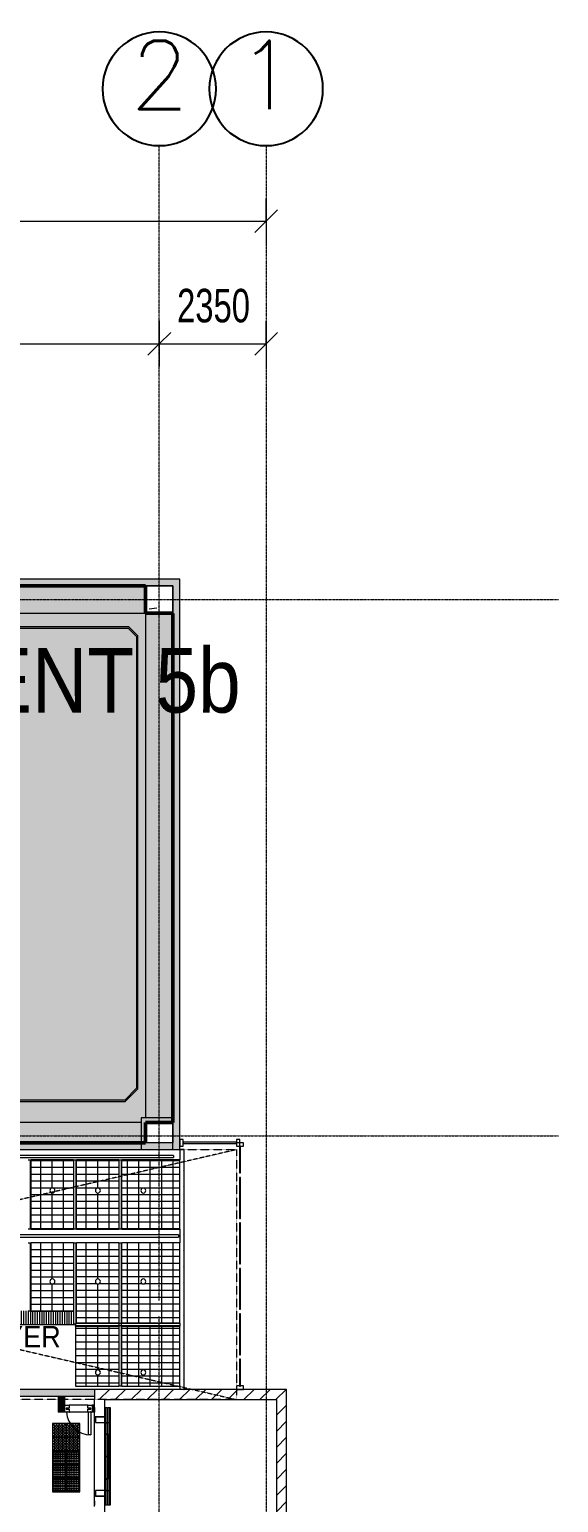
# Model space of a CAD drawing. Header units: millimetres. Extents: x 15878 to 679837, y -72324 to 391440.
# Drawn here: x 318589 to 330225, y 31844 to 64249 of the extents above; entities that cross this region are included whole.
import ezdxf

# ---------------------------------------------------------------- set-up
doc = ezdxf.new("R2010")
doc.units = ezdxf.units.MM
for name, pattern in [('Demolished', [4.8, 3.2, -1.6]), ('Grid Line__1_200_', [10.5, 6, -1.5, 1.5, -1.5]), ('Hidden', [7.14375, 4.7625, -2.38125])]:
    doc.linetypes.add(name, pattern=pattern)
for name, color, linetype, lineweight in [('A-ANNO-DIMS', 211, 'Continuous', 5), ('A-ANNO-DIMS-500', 211, 'Continuous', 5), ('A-ANNO-NOTE', 131, 'Continuous', 25), ('A-CLNG', 13, 'Continuous', 5), ('A-CLNG-PATT', 13, 'Continuous', 5), ('A-DETL', 90, 'Continuous', 5), ('A-DETL-GENF', 92, 'Continuous', 5), ('A-DOOR', 31, 'Continuous', 5), ('A-FLOR', 192, 'Continuous', 5), ('A-GENM', 13, 'Continuous', 5), ('A-GLAZ-CURT', 52, 'Continuous', 5), ('A-GLAZ-CWMG', 51, 'Continuous', 5), ('A-WALL', 113, 'Continuous', 5), ('A-WALL-PATT', 111, 'Continuous', 18), ('G-ANNO-TEXT', 231, 'Continuous', 5), ('S-BEAM', 12, 'Continuous', 5), ('S-COLS', 52, 'Continuous', 5), ('S-GRID', 1, 'Continuous', 5)]:
    doc.layers.add(name, color=color, linetype=linetype, lineweight=lineweight)
doc.styles.add('Arial', font='arial.ttf', dxfattribs={"width": 0.7, "height": 737.649701})
doc.styles.add('RomanS', font='romans__.ttf', dxfattribs={"height": 1504.746835})
doc.styles.add('Swis721 BT', font='swiss.ttf', dxfattribs={"width": 0.9, "height": 473.035439})
doc.styles.add('Swis721 BT_1', font='swiss.ttf', dxfattribs={"width": 0.85, "height": 1419.106317})
doc.dimstyles.new('Linear_-_1_5mm_Arial', dxfattribs={"dimscale": 304.8, "dimtxt": 750, "dimasz": 1.64042, "dimexe": 1.64042, "dimexo": 0.0625, "dimgap": 0.82021, "dimtad": 1, "dimdec": 0, "dimzin": 0, "dimdsep": 46, "dimtxsty": 'Arial', "dimblk1": 'OBLIQUE', "dimblk2": 'OBLIQUE', "dimsah": 1, "dimcen": 0.09, "dimadec": 0, "dimazin": 0, "dimtfac": 1, "dimtdec": 4, "dimtix": 1, "dimtmove": 0, "dimatfit": 3, "dimfxl": 1.64042, "dimfxlon": 1, "dimtvp": 1, "dimtolj": 1, "dimtzin": 0, "dimarcsym": 2})
pattern_1 = [(45, (235455.23, 0), (-176.7767, 176.7767), [])]

# ---------------------------------------------------------------- blocks, each defined once
blk = doc.blocks.new('DLN-Lift Door - Lift Door - 1750 x 2800 _SO_ WH_-15175525-2_F')
at = {"layer": 'A-DOOR', "color": 253}
for p, q in [((-1075, 114.5), (-975, 114.5)), ((-1075, 114.5), (-1075, 112.5)), ((-975, 112.5), (-1075, 112.5)), ((-975, 112.5), (-975, 114.5)), ((-750, 87.5), (-875, 87.5)), ((-875, 87.5), (-875, -112.5)), ((-750, -112.5), (-750, 87.5)), ((875, 87.5), (750, 87.5)), ((750, 87.5), (750, -112.5)), ((875, -112.5), (875, 87.5)), ((975, 114.5), (1075, 114.5)), ((975, 114.5), (975, 112.5)), ((1075, 112.5), (975, 112.5)), ((1075, 112.5), (1075, 114.5)), ((-1075, -162.5), (-1075, -112.5)), ((-1075, -112.5), (0, -112.5)), ((-1075, -137.5), (1075, -137.5)), ((0, -162.5), (-1075, -162.5)), ((-1075, -232.5), (-1075, -182.5)), ((-1075, -182.5), (-487.5, -182.5)), ((1075, -207.5), (-1075, -207.5)), ((0, -232.5), (-1075, -232.5)), ((-875, -112.5), (-750, -112.5)), ((-750, -112.5), (-750, -152.5)), ((-750, -152.5), (-740, -152.5)), ((-750, -182.5), (-750, -222.5)), ((-750, -222.5), (-740, -222.5)), ((-740, -152.5), (-740, -162.5)), ((-740, -222.5), (-740, -232.5)), ((-497.5, -152.5), (-497.5, -162.5)), ((-497.5, -152.5), (-487.5, -152.5)), ((-497.5, -222.5), (-497.5, -232.5)), ((-497.5, -222.5), (-487.5, -222.5)), ((-487.5, -112.5), (-487.5, -152.5)), ((-487.5, -182.5), (-487.5, -222.5)), ((-487.5, -202.5), (487.5, -202.5)), ((0, -162.5), (0, -112.5)), ((0, -112.5), (1075, -112.5)), ((0, -112.5), (0, -162.5)), ((1075, -162.5), (0, -162.5)), ((0, -232.5), (0, -182.5)), ((0, -182.5), (0, -232.5)), ((1075, -232.5), (0, -232.5)), ((487.5, -112.5), (487.5, -152.5)), ((497.5, -152.5), (487.5, -152.5)), ((487.5, -182.5), (487.5, -222.5)), ((487.5, -182.5), (1075, -182.5)), ((497.5, -222.5), (487.5, -222.5)), ((497.5, -152.5), (497.5, -162.5)), ((497.5, -222.5), (497.5, -232.5)), ((740, -152.5), (740, -162.5)), ((750, -152.5), (740, -152.5)), ((740, -222.5), (740, -232.5)), ((750, -222.5), (740, -222.5)), ((750, -112.5), (750, -152.5)), ((750, -112.5), (875, -112.5)), ((750, -182.5), (750, -222.5)), ((1075, -112.5), (1075, -162.5)), ((1075, -182.5), (1075, -232.5))]:
    blk.add_line(p, q, dxfattribs=at)
blk = doc.blocks.new('System Panel - _DLN__12_12mm laminated clear glass-12670550-2_F')
at = {"layer": 'A-GLAZ-CURT', "color": 253}
for p, q in [((294, 13), (-294, 13)), ((-294, 13), (-294, -13)), ((294, -13), (294, 13)), ((-294, -13), (294, -13))]:
    blk.add_line(p, q, dxfattribs=at)
blk = doc.blocks.new('System Panel - _DLN__12_12mm laminated clear glass-10030460-2_F')
at = {"layer": 'A-GLAZ-CURT', "color": 253}
for p, q in [((450, 12.5), (-450, 12.5)), ((-450, 12.5), (-450, -12.5)), ((450, -12.5), (450, 12.5)), ((-450, -12.5), (450, -12.5))]:
    blk.add_line(p, q, dxfattribs=at)
blk = doc.blocks.new('Rectangular Mullion - DLN_75 x 150mm _WD_-STUR_ OPENING-6630254-2_F')
at = {"layer": 'A-GLAZ-CWMG', "color": 253}
for p, q in [((-75, 75), (0, 75)), ((-75, -75), (-75, 75)), ((0, 75), (0, -75)), ((0, -75), (-75, -75))]:
    blk.add_line(p, q, dxfattribs=at)
blk = doc.blocks.new('Rectangular Mullion - DLN_75 x 150mm _WD_-STUR_ OPENING-6630188-2_F')
at = {"layer": 'A-GLAZ-CWMG', "color": 253}
for p, q in [((0, 75), (-75, 75)), ((-75, 75), (-75, -75)), ((0, -75), (0, 75)), ((-75, -75), (0, -75))]:
    blk.add_line(p, q, dxfattribs=at)
blk = doc.blocks.new('System Panel - _DLN__12_12mm laminated clear glass-6804566-2_F')
at = {"layer": 'A-GLAZ-CURT', "color": 253}
for p, q in [((587.5, 12.5), (-587.5, 12.5)), ((-587.5, 12.5), (-587.5, -12.5)), ((587.5, -12.5), (587.5, 12.5)), ((-587.5, -12.5), (587.5, -12.5))]:
    blk.add_line(p, q, dxfattribs=at)
blk = doc.blocks.new('Rectangular Mullion - DLN_75 x 150mm _WD_-STUR_ OPENING-13311434-2_F')
at = {"layer": 'A-GLAZ-CWMG', "color": 253}
for p, q in [((-75, 75), (0, 75)), ((-75, -75), (-75, 75)), ((0, 75), (0, -75)), ((0, -75), (-75, -75))]:
    blk.add_line(p, q, dxfattribs=at)
blk = doc.blocks.new('Rectangular Mullion - DLN_75 x 150mm _WD_-STUR_ OPENING-6631008-2_F')
at = {"layer": 'A-GLAZ-CWMG', "color": 253}
for p, q in [((0, 75), (-75, 75)), ((-75, 75), (-75, -75)), ((0, -75), (0, 75)), ((-75, -75), (0, -75))]:
    blk.add_line(p, q, dxfattribs=at)
blk = doc.blocks.new('DLN-Access Panel__AP05__ - _AP05_ 800 x 2000 _WH_-15160372-2_F')
at = {"layer": 'A-DOOR', "color": 253}
for p, q in [((-270, 575), (-220, 575)), ((-270, 75), (-270, 575)), ((-220, 575), (-220, 75)), ((-300, 75), (-260, 75)), ((-300, -75), (-300, 75)), ((-270, 10), (-270, -10)), ((-206, 10), (-270, 10)), ((-260, 75), (-260, 70)), ((-260, 70), (-254, 70)), ((-254, 75), (-212, 75)), ((-254, 70), (-254, 75)), ((-212, 75), (-212, 70)), ((-212, 70), (-206, 70)), ((-206, 85), (-200, 85)), ((-206, 70), (-206, 85)), ((-206, 70), (-206, 10)), ((-200, 70), (-206, 70)), ((-200, 85), (-200, 70)), ((200, 85), (206, 85)), ((200, 70), (200, 85)), ((206, 70), (200, 70)), ((206, 85), (206, 70)), ((206, 70), (212, 70)), ((206, 10), (206, 70)), ((270, 10), (206, 10)), ((212, 75), (254, 75)), ((212, 70), (212, 75)), ((254, 75), (254, 70)), ((254, 70), (260, 70)), ((260, 75), (300, 75)), ((260, 70), (260, 75)), ((270, -10), (270, 10)), ((300, 75), (300, -75)), ((-206, -75), (-300, -75)), ((-270, -10), (-206, -10)), ((-206, -10), (-206, -75)), ((206, -10), (270, -10)), ((206, -75), (206, -10)), ((300, -75), (206, -75))]:
    blk.add_line(p, q, dxfattribs=at)
blk.add_arc((-270, 35), 540, 4.3614, 90, dxfattribs=at)
blk = doc.blocks.new('CISC HS Pipe Shapes - HA48x4_8-14348325-2_F')
at = {"layer": 'S-BEAM'}
for p, q in [((2634, 24), (-8612, 24)), ((2634, 24), (2634, -24)), ((-8612, -24), (2634, -24))]:
    blk.add_line(p, q, dxfattribs=at)
blk = doc.blocks.new('CISC HS Pipe Shapes - HA48x4_8-14356479-2_F')
at = {"layer": 'S-BEAM'}
for p, q in [((8175, 24), (-14185, 24)), ((8175, 24), (8175, -24)), ((-14185, -24), (8175, -24))]:
    blk.add_line(p, q, dxfattribs=at)
blk = doc.blocks.new('System Panel - C4 Expanded Metal Mesh-14356304-2_F')
at = {"layer": 'A-GLAZ-CURT'}
h = blk.add_hatch(dxfattribs=at)
h.set_pattern_fill('FP_3638', color=256, style=0, pattern_type=2)
h.set_pattern_definition([(0, (320089.26, 35077.49), (0, 150), []), (90, (320089.26, 35077.49), (-250, 2e-14), [])])
h.paths.add_polyline_path([(84590, 34407), (85099, 34407), (85097, 35723), (84144, 35723), (84144, 34407)], flags=0)
h.paths.add_polyline_path([(84639, 34652), (84612, 34660), (84592, 34680), (84584, 34707), (84592, 34735), (84612, 34755), (84639, 34762), (84667, 34755), (84687, 34735), (84694, 34707), (84687, 34680), (84667, 34660), (84654, 34654)], flags=0)
for p, q in [((84144, 35724), (84144, 34407)), ((84144, 34407), (85101, 34407))]:
    blk.add_line(p, q, dxfattribs=at)
for start, end in [(360, 180), (180, 360)]:
    blk.add_arc((84639, 34707), 55, start, end, dxfattribs=at)
blk = doc.blocks.new('System Panel - C4 Expanded Metal Mesh-14356305-2_F')
at = {"layer": 'A-GLAZ-CURT'}
h = blk.add_hatch(dxfattribs=at)
h.set_pattern_fill('FP_3639', color=256, style=0, pattern_type=2)
h.set_pattern_definition([(0, (321246.9, 35077.49), (0, 150), []), (90, (321246.9, 35077.49), (-250, 2e-14), [])])
h.paths.add_polyline_path([(85169, 34407), (86439, 34407), (86439, 35723), (85169, 35723), (85169, 34420)], flags=0)
h.paths.add_polyline_path([(85639, 34652), (85612, 34660), (85592, 34680), (85584, 34707), (85592, 34735), (85612, 34755), (85639, 34762), (85667, 34755), (85687, 34735), (85694, 34707), (85687, 34680), (85667, 34660), (85654, 34654)], flags=0)
for p, q in [((86439, 34407), (86439, 35724)), ((85168, 34407), (86439, 34407))]:
    blk.add_line(p, q, dxfattribs=at)
for start, end in [(360, 180), (180, 0)]:
    blk.add_arc((85639, 34707), 55, start, end, dxfattribs=at)
blk = doc.blocks.new('System Panel - C4 Expanded Metal Mesh-14905069-2_F')
at = {"layer": 'A-GLAZ-CURT'}
h = blk.add_hatch(dxfattribs=at)
h.set_pattern_fill('FP_3644', color=256, style=0, pattern_type=2)
h.set_pattern_definition([(0, (311089.26, 38619.99), (0, 150), []), (90, (311089.26, 38619.99), (-250, 2e-14), [])])
h.paths.add_polyline_path([(75169, 37857), (76099, 37857), (76099, 39382), (75169, 39382), (75169, 37898)], flags=0)
h.paths.add_polyline_path([(75639, 38652), (75612, 38660), (75592, 38680), (75584, 38707), (75592, 38735), (75612, 38755), (75639, 38762), (75667, 38755), (75687, 38735), (75694, 38707), (75687, 38680), (75667, 38660), (75654, 38654)], flags=0)
for p, q in [((76101, 39382), (75168, 39382)), ((75168, 37857), (76101, 37857))]:
    blk.add_line(p, q, dxfattribs=at)
for start, end in [(360, 180), (180, 360)]:
    blk.add_arc((75639, 38707), 55, start, end, dxfattribs=at)
blk = doc.blocks.new('System Panel - C4 Expanded Metal Mesh-14905070-2_F')
at = {"layer": 'A-GLAZ-CURT'}
h = blk.add_hatch(dxfattribs=at)
h.set_pattern_fill('FP_3645', color=256, style=0, pattern_type=2)
h.set_pattern_definition([(0, (321246.9, 38619.99), (0, 150), []), (90, (321246.9, 38619.99), (-250, 2e-14), [])])
h.paths.add_polyline_path([(85169, 37857), (86439, 37857), (86439, 39382), (85169, 39382), (85169, 37897)], flags=0)
h.paths.add_polyline_path([(85639, 38652), (85612, 38660), (85592, 38680), (85584, 38707), (85592, 38735), (85612, 38755), (85639, 38762), (85667, 38755), (85687, 38735), (85694, 38707), (85687, 38680), (85667, 38660), (85654, 38654)], flags=0)
for p, q in [((86439, 39382), (85168, 39382)), ((86439, 37857), (86439, 39382)), ((85168, 37857), (86439, 37857))]:
    blk.add_line(p, q, dxfattribs=at)
for start, end in [(0, 180), (180, 360)]:
    blk.add_arc((85639, 38707), 55, start, end, dxfattribs=at)
blk = doc.blocks.new('System Panel - C4 Expanded Metal Mesh-16966596-2_F')
at = {"layer": 'A-GLAZ-CURT'}
h = blk.add_hatch(dxfattribs=at)
h.set_pattern_fill('FP_3646', color=256, style=0, pattern_type=2)
h.set_pattern_definition([(0, (320089.26, 36662.49), (0, 150), []), (90, (320089.26, 36662.49), (-250, 2e-14), [])])
h.paths.add_polyline_path([(84169, 35792), (85099, 35792), (85099, 37557), (84169, 37557), (84169, 35887)], flags=0)
h.paths.add_polyline_path([(84639, 36652), (84612, 36660), (84592, 36680), (84584, 36707), (84592, 36735), (84612, 36755), (84639, 36762), (84667, 36755), (84687, 36735), (84694, 36707), (84687, 36680), (84667, 36660), (84654, 36654)], flags=0)
blk.add_line((85101, 37557), (84168, 37557), dxfattribs=at)
for start, end in [(0, 180), (180, 0)]:
    blk.add_arc((84639, 36707), 55, start, end, dxfattribs=at)
blk = doc.blocks.new('System Panel - C4 Expanded Metal Mesh-16966597-2_F')
at = {"layer": 'A-GLAZ-CURT'}
h = blk.add_hatch(dxfattribs=at)
h.set_pattern_fill('FP_3647', color=256, style=0, pattern_type=2)
h.set_pattern_definition([(0, (321246.9, 36662.49), (0, 150), []), (90, (321246.9, 36662.49), (-250, 2e-14), [])])
h.paths.add_polyline_path([(85255, 35792), (86439, 35792), (86439, 37557), (85169, 37557), (85169, 35792)], flags=0)
h.paths.add_polyline_path([(85639, 36652), (85612, 36660), (85592, 36680), (85584, 36707), (85592, 36735), (85612, 36755), (85639, 36762), (85667, 36755), (85687, 36735), (85694, 36707), (85687, 36680), (85667, 36660), (85654, 36654)], flags=0)
for p, q in [((86439, 37557), (85168, 37557)), ((86439, 36057), (86439, 37557)), ((86439, 35791), (86439, 36057))]:
    blk.add_line(p, q, dxfattribs=at)
for start, end in [(0, 180), (180, 360)]:
    blk.add_arc((85639, 36707), 55, start, end, dxfattribs=at)
blk = doc.blocks.new('Ceilings 7 - Ceilings 7-14168870-2_F')
at = {"layer": 'A-CLNG'}
for p, q in [((83109, 39382), (83159, 39382)), ((83159, 39382), (83168, 39382)), ((83159, 37857), (83159, 39382)), ((83168, 39382), (83169, 39382)), ((83169, 37857), (83169, 39382)), ((83169, 39382), (83169, 39382)), ((84099, 39382), (84099, 37857)), ((84099, 39382), (84099, 39382)), ((84099, 39382), (84101, 39382)), ((84101, 39382), (84109, 39382)), ((84109, 39382), (84159, 39382)), ((84109, 37857), (84109, 39382)), ((84159, 39382), (84168, 39382)), ((84159, 37857), (84159, 39382)), ((84168, 39382), (84169, 39382)), ((84169, 37857), (84169, 39382)), ((84169, 39382), (84169, 39382)), ((85099, 39382), (85099, 37857)), ((85099, 39382), (85099, 39382)), ((85099, 39382), (85101, 39382)), ((85101, 39382), (85109, 39382)), ((85109, 39382), (85159, 39382)), ((85109, 37857), (85109, 39382)), ((85159, 39382), (85168, 39382)), ((85159, 37857), (85159, 39382)), ((85168, 39382), (85169, 39382)), ((85169, 37857), (85169, 39382)), ((85169, 39382), (85169, 39382)), ((83159, 37857), (83109, 37857)), ((83168, 37857), (83159, 37857)), ((83169, 37857), (83168, 37857)), ((83169, 37857), (83169, 37857)), ((84101, 37857), (84099, 37857)), ((84099, 37857), (84099, 37857)), ((84109, 37857), (84101, 37857)), ((84159, 37857), (84109, 37857)), ((84168, 37857), (84159, 37857)), ((84169, 37857), (84168, 37857)), ((84169, 37857), (84169, 37857)), ((85101, 37857), (85099, 37857)), ((85099, 37857), (85099, 37857)), ((85109, 37857), (85101, 37857)), ((85159, 37857), (85109, 37857)), ((85168, 37857), (85159, 37857)), ((85169, 37857), (85168, 37857)), ((85169, 37857), (85169, 37857)), ((83109, 37557), (83159, 37557)), ((83159, 37557), (83168, 37557)), ((83159, 36057), (83159, 37557)), ((83168, 37557), (83169, 37557)), ((83169, 36057), (83169, 37557)), ((83169, 37557), (83169, 37557)), ((84099, 37557), (84099, 35767)), ((84099, 37557), (84099, 37557)), ((84099, 37557), (84101, 37557)), ((84101, 37557), (84109, 37557)), ((84109, 37557), (84159, 37557)), ((84109, 35767), (84109, 37557)), ((84159, 37557), (84168, 37557)), ((84159, 35767), (84159, 37557)), ((84168, 37557), (84169, 37557)), ((84169, 35782), (84169, 37557)), ((84169, 37557), (84169, 37557)), ((85099, 37557), (85099, 35782)), ((85099, 37557), (85101, 37557)), ((85101, 37557), (85109, 37557)), ((85109, 37557), (85159, 37557)), ((85109, 34407), (85109, 37557)), ((85159, 37557), (85168, 37557)), ((85159, 34407), (85159, 37557)), ((85168, 37557), (85169, 37557)), ((85169, 35782), (85169, 37557)), ((83159, 36057), (83109, 36057)), ((83168, 36057), (83159, 36057)), ((83169, 36057), (83168, 36057)), ((83169, 36057), (83169, 36057)), ((84101, 35767), (84099, 35767)), ((84099, 35767), (84099, 35767)), ((84109, 35767), (84101, 35767)), ((84159, 35767), (84109, 35767)), ((84144, 35732), (84144, 35782)), ((86439, 35782), (84144, 35782)), ((84144, 35724), (84144, 35732)), ((86439, 35732), (84144, 35732)), ((84144, 35722), (84144, 35724)), ((84144, 35723), (84144, 35722)), ((84144, 35722), (85109, 35722)), ((85109, 35792), (84159, 35792)), ((85099, 35732), (85099, 34407)), ((86439, 35792), (85159, 35792)), ((85159, 35722), (86439, 35722)), ((85169, 34407), (85169, 35732)), ((86439, 35792), (86439, 35792)), ((86439, 35792), (86439, 35791)), ((86439, 35791), (86439, 35782)), ((86439, 35782), (86439, 35732)), ((86439, 35732), (86439, 35724)), ((86439, 35724), (86439, 35722)), ((86439, 35722), (86439, 35723)), ((85101, 34407), (85099, 34407)), ((85109, 34407), (85101, 34407)), ((85159, 34407), (85109, 34407)), ((85168, 34407), (85159, 34407)), ((85169, 34407), (85168, 34407))]:
    blk.add_line(p, q, dxfattribs=at)
blk = doc.blocks.new('DLN_Tactile - Hazard warning Tiles-16031453-2_F')
at = {"layer": 'A-GENM'}
for p, q in [((150, 150), (-150, 150)), ((-150, 150), (-150, -150)), ((150, -150), (150, 150)), ((-150, -150), (150, -150))]:
    blk.add_line(p, q, dxfattribs=at)
for centre, radius in [((-125, 125), 17.5), ((-125, 75), 17.5), ((-125, 25), 17.5), ((-125, 125), 12.5), ((-125, 75), 12.5), ((-125, 25), 12.5), ((-75, 125), 17.5), ((-75, 75), 17.5), ((-75, 25), 17.5), ((-75, 125), 12.5), ((-75, 75), 12.5), ((-75, 25), 12.5), ((-25, 125), 17.5), ((-25, 75), 17.5), ((-25, 25), 17.5), ((-25, 125), 12.5), ((-25, 75), 12.5), ((-25, 25), 12.5), ((25, 125), 17.5), ((25, 75), 17.5), ((25, 25), 17.5), ((25, 125), 12.5), ((25, 75), 12.5), ((25, 25), 12.5), ((75, 125), 17.5), ((75, 75), 17.5), ((75, 25), 17.5), ((75, 125), 12.5), ((75, 75), 12.5), ((75, 25), 12.5), ((125, 125), 17.5), ((125, 75), 17.5), ((125, 25), 17.5), ((125, 125), 12.5), ((125, 75), 12.5), ((125, 25), 12.5), ((-125, -25), 17.5), ((-125, -75), 17.5), ((-125, -125), 17.5), ((-125, -25), 12.5), ((-125, -75), 12.5), ((-125, -125), 12.5), ((-75, -25), 17.5), ((-75, -75), 17.5), ((-75, -125), 17.5), ((-75, -25), 12.5), ((-75, -75), 12.5), ((-75, -125), 12.5), ((-25, -25), 17.5), ((-25, -75), 17.5), ((-25, -125), 17.5), ((-25, -25), 12.5), ((-25, -75), 12.5), ((-25, -125), 12.5), ((25, -25), 17.5), ((25, -75), 17.5), ((25, -125), 17.5), ((25, -25), 12.5), ((25, -75), 12.5), ((25, -125), 12.5), ((75, -25), 17.5), ((75, -75), 17.5), ((75, -125), 17.5), ((75, -25), 12.5), ((75, -75), 12.5), ((75, -125), 12.5), ((125, -25), 17.5), ((125, -75), 17.5), ((125, -125), 17.5), ((125, -25), 12.5), ((125, -75), 12.5), ((125, -125), 12.5)]:
    blk.add_circle(centre, radius, dxfattribs=at)
blk = doc.blocks.new('DLN_Tactile - Positional Tiles-16031454-2_F')
at = {"layer": 'A-GENM'}
for p, q in [((150, 150), (-150, 150)), ((-150, 150), (-150, -150)), ((150, -150), (150, 150)), ((-150, -150), (150, -150))]:
    blk.add_line(p, q, dxfattribs=at)
for centre, radius in [((-120, 120), 11.5), ((-120, 60), 11.5), ((-120, 0), 11.5), ((-120, 120), 6), ((-120, 60), 6), ((-120, 0), 6), ((-90, 90), 11.5), ((-90, 30), 11.5), ((-90, 90), 6), ((-90, 30), 6), ((-60, 120), 11.5), ((-60, 60), 11.5), ((-60, 0), 11.5), ((-60, 120), 6), ((-60, 60), 6), ((-60, 0), 6), ((-30, 90), 11.5), ((-30, 30), 11.5), ((-30, 90), 6), ((-30, 30), 6), ((0, 120), 11.5), ((0, 60), 11.5), ((0, 0), 11.5), ((0, 120), 6), ((0, 60), 6), ((0, 0), 6), ((30, 90), 11.5), ((30, 30), 11.5), ((30, 90), 6), ((30, 30), 6), ((60, 120), 11.5), ((60, 60), 11.5), ((60, 0), 11.5), ((60, 120), 6), ((60, 60), 6), ((60, 0), 6), ((90, 90), 11.5), ((90, 30), 11.5), ((90, 90), 6), ((90, 30), 6), ((120, 120), 11.5), ((120, 60), 11.5), ((120, 0), 11.5), ((120, 120), 6), ((120, 60), 6), ((120, 0), 6), ((-120, -60), 11.5), ((-120, -120), 11.5), ((-120, -60), 6), ((-120, -120), 6), ((-90, -30), 11.5), ((-90, -90), 11.5), ((-90, -30), 6), ((-90, -90), 6), ((-60, -60), 11.5), ((-60, -120), 11.5), ((-60, -60), 6), ((-60, -120), 6), ((-30, -30), 11.5), ((-30, -90), 11.5), ((-30, -30), 6), ((-30, -90), 6), ((0, -60), 11.5), ((0, -120), 11.5), ((0, -60), 6), ((0, -120), 6), ((30, -30), 11.5), ((30, -90), 11.5), ((30, -30), 6), ((30, -90), 6), ((60, -60), 11.5), ((60, -120), 11.5), ((60, -60), 6), ((60, -120), 6), ((90, -30), 11.5), ((90, -90), 11.5), ((90, -30), 6), ((90, -90), 6), ((120, -60), 11.5), ((120, -120), 11.5), ((120, -60), 6), ((120, -120), 6)]:
    blk.add_circle(centre, radius, dxfattribs=at)
blk = doc.blocks.new('System Panel - C4 Expanded Metal Mesh-16966427-2_F')
at = {"layer": 'A-GLAZ-CURT'}
h = blk.add_hatch(dxfattribs=at)
h.set_pattern_fill('FP_3652', color=256, style=0, pattern_type=2)
h.set_pattern_definition([(0, (311089.26, 36807.49), (0, 150), []), (90, (311089.26, 36807.49), (-250, 2e-14), [])])
h.paths.add_polyline_path([(75455, 36057), (76099, 36057), (76099, 37557), (75169, 37557), (75169, 36057)], flags=0)
h.paths.add_polyline_path([(75639, 36652), (75612, 36660), (75592, 36680), (75584, 36707), (75592, 36735), (75612, 36755), (75639, 36762), (75667, 36755), (75687, 36735), (75694, 36707), (75687, 36680), (75667, 36660), (75654, 36654)], flags=0)
for p, q in [((76101, 37557), (75168, 37557)), ((75168, 36057), (76101, 36057))]:
    blk.add_line(p, q, dxfattribs=at)
for start, end in [(0, 180), (180, 360)]:
    blk.add_arc((75639, 36707), 55, start, end, dxfattribs=at)
blk = doc.blocks.new('DIMBLOCK54-2_F')
at = {"layer": 'A-ANNO-DIMS-500'}
for p, q in [((275795, 60532), (275795, 59532)), ((275795, 60032), (275795, 60532)), ((275795, 60032), (276045, 60282)), ((323795, 60532), (323795, 59532)), ((323795, 60032), (323795, 60532)), ((323795, 60032), (324045, 60282)), ((275795, 60032), (275545, 59782)), ((275795, 60032), (323795, 60032)), ((323795, 60032), (323545, 59782))]:
    blk.add_line(p, q, dxfattribs=at)
at = {"layer": 'A-ANNO-DIMS-500', "color": 0, "insert": (298814, 61239), "char_height": 737.6, "width": 2353.85, "attachment_point": 1, "line_spacing_factor": 0.938532, "style": 'Arial'}
blk.add_mtext('48000', dxfattribs=at)
blk = doc.blocks.new('_Oblique')
at = {"color": 0, "linetype": 'ByBlock', "lineweight": -2}
blk.add_line((-0.5, -0.5), (0.5, 0.5), dxfattribs=at)
blk = doc.blocks.new('DIMBLOCK58-2_F')
at = {"layer": 'A-ANNO-DIMS-500'}
for p, q in [((311045, 57836), (311045, 56836)), ((311045, 57336), (311045, 57836)), ((321445, 57836), (321445, 56836)), ((321445, 57336), (321445, 57836)), ((311045, 57336), (311295, 57586)), ((321445, 57336), (321695, 57586)), ((311045, 57336), (310795, 57086)), ((311045, 57336), (321445, 57336)), ((321445, 57336), (321195, 57086))]:
    blk.add_line(p, q, dxfattribs=at)
at = {"layer": 'A-ANNO-DIMS-500', "color": 0, "insert": (315264, 58543), "char_height": 737.6, "width": 2353.85, "attachment_point": 1, "line_spacing_factor": 0.938532, "style": 'Arial'}
blk.add_mtext('10400', dxfattribs=at)
blk = doc.blocks.new('DIMBLOCK59-2_F')
at = {"layer": 'A-ANNO-DIMS-500'}
for p, q in [((321445, 57836), (321445, 56836)), ((321445, 57336), (321445, 57836)), ((323795, 57836), (323795, 56836)), ((323795, 57336), (323795, 57836)), ((321445, 57336), (321695, 57586)), ((323795, 57336), (324045, 57586)), ((321445, 57336), (321195, 57086)), ((321445, 57336), (323795, 57336)), ((323795, 57336), (323545, 57086))]:
    blk.add_line(p, q, dxfattribs=at)
at = {"layer": 'A-ANNO-DIMS-500', "color": 0, "insert": (321835, 58543), "char_height": 737.6, "width": 1883.08, "attachment_point": 1, "line_spacing_factor": 0.938532, "style": 'Arial'}
blk.add_mtext('2350', dxfattribs=at)
blk = doc.blocks.new('DLN_Generic Grid Head - Scale-1_500-2074307-2_F')
at = {"layer": 'A-ANNO-NOTE'}
for start, end in [(360, 180), (180, 360)]:
    blk.add_arc((0, 2.5), 2.5, start, end, dxfattribs=at)

msp = doc.modelspace()

# ---------------------------------------------------------------- hatches: boundary and pattern name
at = {"layer": 'A-CLNG-PATT'}
h = msp.add_hatch(dxfattribs=at)
h.set_pattern_fill('FP_3653', color=256, style=0, pattern_type=2)
h.set_pattern_definition([(270, (313515.75, 35207.485), (50, 3e-15), [])])
h.paths.add_polyline_path([(303805.1, 35757.5), (319574.3, 35757.5), (319569.3, 35767.5), (319554.3, 35767.5), (319554.3, 36057.5), (299344.5, 36057.5), (299344.5, 35757.5), (303624.3, 35757.5)], flags=0)
at = {"layer": 'A-DETL-GENF', "transparency": 33554585}
msp.add_hatch(color=21, dxfattribs=at).paths.add_polyline_path([(316661.6, 39757.5), (321144.5, 39757.5), (321144.5, 40207.5), (321744.5, 40207.5), (321744.5, 51407.5), (321144.5, 51407.5), (321144.5, 52007.5), (311344.5, 52007.5), (311344.5, 51407.5), (310744.5, 51407.5), (310744.5, 52007.5), (307144.5, 52007.5), (307144.5, 39757.5), (310744.5, 39757.5), (310744.5, 40207.5), (311344.5, 40207.5), (311344.5, 39757.5), (315984.9, 39757.5)], flags=0)
at = {"layer": 'A-WALL-PATT', "lineweight": 5, "transparency": 33554432}
for points in [[(310744.5, 52007.5), (321894.5, 52007.5), (321894.5, 52157.5), (298744.5, 52157.5), (298744.5, 52007.5), (307144.5, 52007.5)], [(321894.5, 39607.5), (321894.5, 52007.5), (321744.5, 52007.5), (321744.5, 39607.5)], [(310571.6, 39607.5), (321744.5, 39607.5), (321744.5, 39757.5), (307144.5, 39757.5), (307144.5, 39607.5), (309895, 39607.5)], [(319368.2, 33832.5), (319369.5, 33837.5), (319368.2, 34182.5), (319219.5, 34182.5), (319219.5, 33832.5)], [(319969.5, 33832.5), (320019.5, 33837.5), (320019.5, 33982.5), (319969.5, 33982.5), (319969.5, 33837.5)]]:
    msp.add_hatch(color=253, dxfattribs=at).paths.add_polyline_path(points, flags=0)
at = {"layer": 'A-WALL-PATT', "lineweight": 5}
h = msp.add_hatch(dxfattribs=at)
h.set_pattern_fill('FP_3634', color=256, style=0, pattern_type=2)
h.set_pattern_definition(pattern_1)
h.paths.add_polyline_path([(321994.5, 34332.5), (321994.5, 39607.5), (321981.5, 39607.5), (321981.5, 34332.5)], flags=0)
at = {"layer": 'A-WALL-PATT', "lineweight": 5, "transparency": 33554432}
h = msp.add_hatch(color=253, dxfattribs=at)
h.paths.add_polyline_path([(299344.5, 34182.5), (310644.5, 34182.5), (310644.5, 34332.5), (299194.5, 34332.5), (299194.5, 34182.5)], flags=0)
h.paths.add_polyline_path([(318691.5, 34182.5), (320019.5, 34182.5), (320019.5, 34332.5), (311444.5, 34332.5), (311444.5, 34182.5), (318019.5, 34182.5)], flags=0)
at = {"layer": 'A-WALL-PATT', "lineweight": 5}
h = msp.add_hatch(dxfattribs=at)
h.set_pattern_fill('FP_3634', color=253, style=0, pattern_type=2)
h.set_pattern_definition(pattern_1)
h.paths.add_polyline_path([(320019.5, 34107.5), (324244.5, 34107.5), (324244.5, 34332.5), (320019.5, 34332.5), (320019.5, 34182.5)], flags=0)
h = msp.add_hatch(dxfattribs=at)
h.set_pattern_fill('FP_3634', color=253, style=0, pattern_type=2)
h.set_pattern_definition(pattern_1)
h.paths.add_polyline_path([(324019.5, 31607.5), (324244.5, 31607.5), (324244.5, 34107.5), (324019.5, 34107.5), (324019.5, 33073.5)], flags=0)
at = {"layer": 'S-COLS'}
h = msp.add_hatch(dxfattribs=at)
h.set_pattern_fill('FP_3637', color=253, style=0, pattern_type=2)
h.set_pattern_definition([(50, (235455.2, 0), (3643.68, -318.78), [381, -4191]), (355, (235455.2, 0), (-704.86, 3821.14), [304.8, -3352.8]), (100.451, (235759, -26.6), (2938.85, 3502.33), [323.8, -3561.8]), (46.184, (235455.2, 1016), (5421.58, -840.86), [571.5, -6286.5]), (96.636, (235907, 946), (4748.05, 4948.55), [485.7, -5342.7]), (351.184, (235455, 1016), (4748.1, 4948.5), [457.2, -5029.2]), (21, (235963.2, 762), (3032.29, -2045.3), [381, -4191]), (326, (235963.2, 762), (1236.04, 3683.76), [304.8, -3352.8]), (71.451, (236216, 591.6), (4268.34, 1638.42), [323.8, -3561.8]), (37.5, (235455.2, 0), (61.772, 1691.1), [167.64, -3144.52, 167.64, -3235.96, -3365.5]), (37.5, (235455.2, 0), (61.772, 1691.1), [-6715.76, 167.64, -3197.86]), (7.5, (235455.2, 0), (1336.393, 2003.61), [167.64, -1772.92, 167.64, -3068.32, -1282.7]), (7.5, (235455.2, 0), (1336.393, 2003.61), [-5176.52, 167.64, -1115.06]), (327.5, (234322.4, 0), (2711.818, -114.579), [167.64, -1102.36, 167.64, -3794.76, -5257.8]), (327.5, (234322.4, 0), (2711.818, -114.579), [-5232.4, 167.64, -5090.16]), (317.5, (233814.4, 0), (2962.586, 508.533), [167.64, -1483.36, 167.64, -2463.8, -3733.8]), (317.5, (233814.4, 0), (2962.586, 508.533), [-4282.44, 167.64, -3566.16])])
h.paths.add_polyline_path([(321144.5, 51407.5), (321744.5, 51407.5), (321744.5, 52007.5), (321144.5, 52007.5)], flags=0)

# ---------------------------------------------------------------- linework, layer by layer
at = {"layer": 'A-CLNG'}
for p, q in [((321981.5, 39607.5), (321894.5, 39607.5)), ((321894.5, 39607.5), (321894.5, 39382.5)), ((321894.5, 37857.5), (321894.5, 37557.5)), ((299344.5, 35757.5), (319574.3, 35757.5)), ((319574.3, 35757.5), (319574.3, 35767.5)), ((321894.5, 34407.5), (321894.5, 34332.5))]:
    msp.add_line(p, q, dxfattribs=at)
at = {"layer": 'A-DETL', "linetype": 'Demolished', "lineweight": 50}
for p, q in [((321144.5, 52007.5), (311344.5, 52007.5)), ((321144.5, 51407.5), (321144.5, 52007.5)), ((321744.5, 51407.5), (321144.5, 51407.5)), ((321744.5, 40207.5), (321744.5, 51407.5)), ((321144.5, 39757.5), (321144.5, 40207.5)), ((321144.5, 40207.5), (321744.5, 40207.5)), ((311344.5, 39757.5), (321144.5, 39757.5))]:
    msp.add_line(p, q, dxfattribs=at)
at = {"layer": 'A-DETL', "linetype": 'Hidden', "lineweight": 20}
for p, q in [((299344.5, 39607.5), (323144.5, 39607.5)), ((299344.5, 39607.5), (323144.5, 34107.5)), ((323144.5, 39607.5), (299344.5, 34107.5)), ((323144.5, 39607.5), (323144.5, 34107.5)), ((323144.5, 34107.5), (318294.5, 34107.5))]:
    msp.add_line(p, q, dxfattribs=at)
at = {"layer": 'A-FLOR'}
for p, q in [((321144.5, 52007.5), (311494.5, 52007.5)), ((311494.5, 51407.5), (321144.5, 51407.5)), ((321144.5, 51407.5), (321144.5, 40307.5)), ((321744.5, 40307.5), (321744.5, 51407.5)), ((321044.5, 40207.5), (311494.5, 40207.5)), ((311494.5, 39607.5), (321044.5, 39607.5)), ((320019.5, 34332.5), (299344.5, 34332.5)), ((320244.5, 33732.5), (320244.5, 34107.5)), ((319368.2, 33832.5), (319219.5, 33832.5)), ((320017.5, 33832.5), (319969.5, 33832.5)), ((320019.5, 31757.5), (320019.5, 33832.5)), ((320044.5, 33732.5), (320019.5, 33732.5)), ((320244.5, 31982.5), (320244.5, 33607.5)), ((320244.5, 31382.5), (320244.5, 33607.5))]:
    msp.add_line(p, q, dxfattribs=at)
at = {"layer": 'A-WALL', "color": 253}
for p, q in [((321894.5, 52157.5), (298594.5, 52157.5)), ((298744.5, 52007.5), (321744.5, 52007.5)), ((321894.5, 39607.5), (321894.5, 52157.5)), ((307144.5, 39607.5), (321744.5, 39607.5)), ((321744.5, 39607.5), (321894.5, 39607.5)), ((320019.5, 34332.5), (311444.5, 34332.5)), ((317869.5, 34182.5), (320019.5, 34182.5)), ((319219.5, 34182.5), (319219.5, 33832.5)), ((319369.5, 33832.5), (319369.5, 34182.5)), ((320019.5, 34332.5), (320019.5, 34182.5)), ((320019.5, 33832.5), (320019.5, 34107.5)), ((320244.5, 33732.5), (320244.5, 34107.5)), ((319368.2, 33832.5), (319369.5, 33832.5)), ((319415.5, 33832.5), (319409.5, 33832.5)), ((319881.5, 33832.5), (319457.5, 33832.5)), ((319875.5, 33982.5), (319463.5, 33982.5)), ((319929.5, 33832.5), (319923.5, 33832.5)), ((320019.5, 33982.5), (319969.5, 33982.5)), ((319969.5, 33982.5), (319969.5, 33832.5)), ((320017.5, 33832.5), (320019.5, 33832.5)), ((320019.5, 33732.5), (320244.5, 33732.5)), ((320244.5, 31982.5), (320019.5, 31982.5)), ((320244.5, 31607.5), (320244.5, 31982.5))]:
    msp.add_line(p, q, dxfattribs=at)
at = {"layer": 'A-WALL', "color": 21}
for p, q in [((321744.5, 52007.5), (321744.5, 39757.5)), ((321744.5, 39757.5), (307144.5, 39757.5))]:
    msp.add_line(p, q, dxfattribs=at)
at = {"layer": 'A-WALL', "lineweight": 18}
for p, q in [((320771, 51107.5), (307711.1, 51107.5)), ((307723.5, 51077.5), (320758.5, 51077.5)), ((320758.5, 51077.5), (320941.5, 50894.5)), ((320971.5, 50906.9), (320771, 51107.5)), ((320941.5, 50894.5), (320941.5, 40955.5)), ((320971.5, 40943.1), (320971.5, 50906.9)), ((320941.5, 40955.5), (320684.5, 40698.5)), ((320697, 40668.5), (320971.5, 40943.1)), ((307785.1, 40668.5), (320697, 40668.5)), ((320684.5, 40698.5), (307797.5, 40698.5)), ((321981.5, 39607.5), (321981.5, 34332.5)), ((321994.5, 39607.5), (321981.5, 39607.5)), ((321994.5, 34332.5), (321994.5, 39607.5))]:
    msp.add_line(p, q, dxfattribs=at)
at = {"layer": 'A-WALL', "color": 9, "lineweight": 20}
for p, q in [((321981.5, 34332.5), (320019.5, 34332.5)), ((320019.5, 34182.5), (320019.5, 34107.5)), ((320244.5, 34107.5), (324019.5, 34107.5)), ((324244.5, 34332.5), (321994.5, 34332.5)), ((324019.5, 34107.5), (324019.5, 31607.5)), ((324244.5, 31607.5), (324244.5, 34332.5))]:
    msp.add_line(p, q, dxfattribs=at)
at = {"layer": 'A-WALL'}
msp.add_line((321981.5, 34332.5), (321994.5, 34332.5), dxfattribs=at)
at = {"layer": 'S-COLS', "color": 9, "lineweight": 20}
for p, q in [((321744.5, 52007.5), (321144.5, 52007.5)), ((321744.5, 51407.5), (321744.5, 52007.5)), ((321744.5, 39607.5), (321744.5, 40207.5)), ((321044.5, 39757.5), (321044.5, 39607.5)), ((321044.5, 39607.5), (321744.5, 39607.5))]:
    msp.add_line(p, q, dxfattribs=at)
at = {"layer": 'S-COLS', "color": 241, "lineweight": 20}
for p, q in [((321144.5, 52007.5), (321144.5, 51407.5)), ((321144.5, 51407.5), (321744.5, 51407.5)), ((321144.5, 40307.5), (321044.5, 40307.5)), ((321044.5, 40307.5), (321044.5, 40207.5)), ((321044.5, 40202.9), (321044.5, 39757.5)), ((321744.5, 40307.5), (321149.9, 40307.5)), ((321744.5, 40207.5), (321744.5, 40307.5))]:
    msp.add_line(p, q, dxfattribs=at)
at = {"layer": 'S-GRID', "color": 254, "linetype": 'Grid Line__1_200_'}
for p, q in [((321444.5, 36290.4), (321444.5, 61692.9)), ((323794.5, 61692.9), (323794.5, -580.2)), ((317725.2, 51707.5), (330225.2, 51707.5)), ((317725.2, 39907.5), (330225.2, 39907.5)), ((321444.5, -13436.8), (321444.5, 35933.8))]:
    msp.add_line(p, q, dxfattribs=at)

# ---------------------------------------------------------------- block references
at = {"layer": 'A-ANNO-NOTE', "xscale": 500, "yscale": 500, "zscale": 500}
for p in [(321444.5, 61692.9), (323794.5, 61692.9)]:
    msp.add_blockref('DLN_Generic Grid Head - Scale-1_500-2074307-2_F', p, dxfattribs=at)
at = {"layer": 'A-CLNG'}
msp.add_blockref('Ceilings 7 - Ceilings 7-14168870-2_F', (235455.2, 0), dxfattribs=at)
at = {"layer": 'A-DOOR', "color": 253}
for name, p, rotation in [('DLN-Access Panel__AP05__ - _AP05_ 800 x 2000 _WH_-15160372-2_F', (319669.5, 33907.5), 180), ('DLN-Lift Door - Lift Door - 1750 x 2800 _SO_ WH_-15175525-2_F', (320132, 32857.5), 89.99999999999997)]:
    msp.add_blockref(name, p, dxfattribs=dict(at, rotation=rotation))
at = {"layer": 'A-GENM', "rotation": 180}
for name, p in [('DLN_Tactile - Positional Tiles-16031454-2_F', (319244.5, 33432.5)), ('DLN_Tactile - Positional Tiles-16031454-2_F', (319544.5, 33432.5)), ('DLN_Tactile - Positional Tiles-16031454-2_F', (319244.5, 33132.5)), ('DLN_Tactile - Positional Tiles-16031454-2_F', (319544.5, 33132.5)), ('DLN_Tactile - Hazard warning Tiles-16031453-2_F', (319244.5, 32832.5)), ('DLN_Tactile - Hazard warning Tiles-16031453-2_F', (319544.5, 32832.5)), ('DLN_Tactile - Hazard warning Tiles-16031453-2_F', (319244.5, 32532.5)), ('DLN_Tactile - Hazard warning Tiles-16031453-2_F', (319544.5, 32532.5)), ('DLN_Tactile - Hazard warning Tiles-16031453-2_F', (319244.5, 32232.5)), ('DLN_Tactile - Hazard warning Tiles-16031453-2_F', (319544.5, 32232.5))]:
    msp.add_blockref(name, p, dxfattribs=at)
at = {"layer": 'A-GLAZ-CURT', "color": 253}
msp.add_blockref('System Panel - _DLN__12_12mm laminated clear glass-6804566-2_F', (322557, 39757.5), dxfattribs=at)
at = {"layer": 'A-GLAZ-CURT', "color": 253, "rotation": 90}
for name, p in [('System Panel - _DLN__12_12mm laminated clear glass-12670550-2_F', (323219.5, 39388.7)), ('System Panel - _DLN__12_12mm laminated clear glass-10030460-2_F', (323219.5, 38545)), ('System Panel - _DLN__12_12mm laminated clear glass-10030460-2_F', (323219.5, 37545)), ('System Panel - _DLN__12_12mm laminated clear glass-10030460-2_F', (323219.5, 36545)), ('System Panel - _DLN__12_12mm laminated clear glass-10030460-2_F', (323219.5, 35545)), ('System Panel - _DLN__12_12mm laminated clear glass-12670550-2_F', (323219.5, 34701.2))]:
    msp.add_blockref(name, p, dxfattribs=at)
at = {"layer": 'A-GLAZ-CURT'}
for name, p in [('System Panel - C4 Expanded Metal Mesh-14905069-2_F', (243455.2, 0)), ('System Panel - C4 Expanded Metal Mesh-14905069-2_F', (244455.2, 0)), ('System Panel - C4 Expanded Metal Mesh-14905070-2_F', (235455.2, 0)), ('System Panel - C4 Expanded Metal Mesh-16966427-2_F', (243455.2, 0)), ('System Panel - C4 Expanded Metal Mesh-16966596-2_F', (235455.2, 0)), ('System Panel - C4 Expanded Metal Mesh-16966597-2_F', (235455.2, 0)), ('System Panel - C4 Expanded Metal Mesh-14356304-2_F', (235455.2, 0)), ('System Panel - C4 Expanded Metal Mesh-14356305-2_F', (235455.2, 0))]:
    msp.add_blockref(name, p, dxfattribs=at)
at = {"layer": 'A-GLAZ-CWMG', "color": 253}
for name, p, rotation in [('Rectangular Mullion - DLN_75 x 150mm _WD_-STUR_ OPENING-6631008-2_F', (321894.5, 39757.5), 180), ('Rectangular Mullion - DLN_75 x 150mm _WD_-STUR_ OPENING-6630188-2_F', (323219.5, 34332.5), 270)]:
    msp.add_blockref(name, p, dxfattribs=dict(at, rotation=rotation))
at = {"layer": 'A-GLAZ-CWMG', "color": 253, "extrusion": (0, 0, -1)}
for name, rotation in [('Rectangular Mullion - DLN_75 x 150mm _WD_-STUR_ OPENING-13311434-2_F', 180), ('Rectangular Mullion - DLN_75 x 150mm _WD_-STUR_ OPENING-6630254-2_F', 90.00000000000001)]:
    msp.add_blockref(name, (-323219.5, 39757.5), dxfattribs=dict(at, rotation=rotation))
at = {"layer": 'S-BEAM'}
for name, p in [('CISC HS Pipe Shapes - HA48x4_8-14356479-2_F', (313579.5, 39457.5)), ('CISC HS Pipe Shapes - HA48x4_8-14348325-2_F', (319234.5, 37707.5))]:
    msp.add_blockref(name, p, dxfattribs=at)

# ---------------------------------------------------------------- texts
at = {"layer": 'A-ANNO-NOTE', "lineweight": 5, "char_height": 1504.747, "width": 1710, "attachment_point": 2, "line_spacing_factor": 0.964689, "style": 'RomanS'}
for s, insert in [('\\fRomanS|b0|i0|c134|p2|;2', (321451.5, 64001.3)), ('\\fRomanS|b0|i0|c134|p2|;1', (323801.5, 64001.3))]:
    msp.add_mtext(s, dxfattribs=dict(at, insert=insert))
at = {"layer": 'G-ANNO-TEXT', "color": 7, "attachment_point": 1, "line_spacing_factor": 1.00667}
for s, insert, char_height, width, style in [('COMPARTMENT 5b', (307694.5, 50640.1), 1419.106, 18162, 'Swis721 BT_1'), ('VOID ABOVE\\PPRE-FUNCTION FOYER', (312570.2, 36523.5), 473.035, 7728, 'Swis721 BT')]:
    msp.add_mtext(s, dxfattribs=dict(at, insert=insert, char_height=char_height, width=width, style=style))

# ---------------------------------------------------------------- dimensions: what is measured, and where the dimension line sits
at = {"layer": 'A-ANNO-DIMS'}
for base, p1, p2, override, picture, middle in [((323794.5, 60032.4), (275794.5, 60532.4), (323794.5, 60532.4), {"dimpost": '<>', "dimfxl": 48000.000004}, 'DIMBLOCK54-2_F', (299794.5, 60659)), ((321444.5, 57336.2), (311044.5, 57836.2), (321444.5, 57836.2), {"dimpost": '<>', "dimfxl": 10400}, 'DIMBLOCK58-2_F', (316244.5, 57962.8)), ((323794.5, 57336.2), (321444.5, 57836.2), (323794.5, 57836.2), {"dimpost": '<>', "dimfxl": 2350.000001}, 'DIMBLOCK59-2_F', (322619.5, 57963.1))]:
    dim = msp.add_linear_dim(base=base, p1=p1, p2=p2, dimstyle='Linear_-_1_5mm_Arial', override=override, dxfattribs=at)
    dim.commit()
    dim.dimension.update_dxf_attribs({"geometry": picture, "text_midpoint": middle})

doc.saveas('drawing.dxf')
